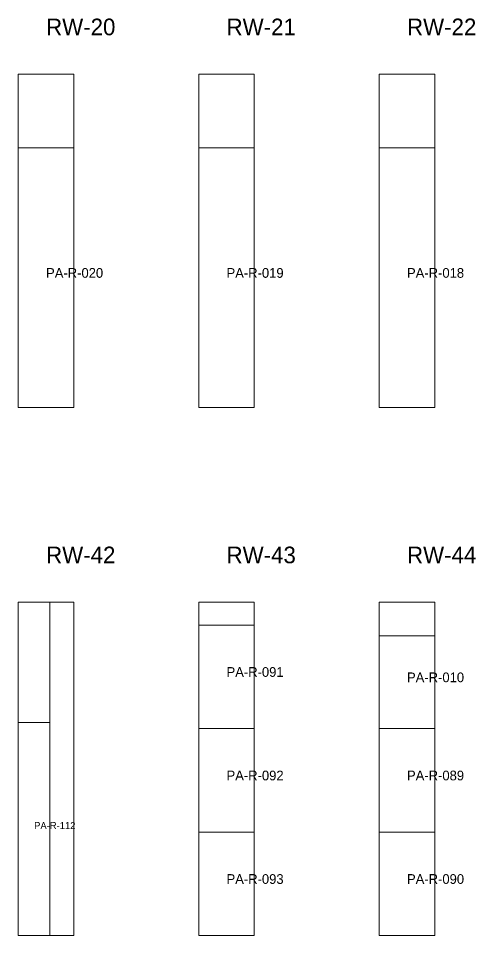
# Model space of a CAD drawing. Header units: metres. Extents: x 272.5 to 301.9, y -91.2 to -56.4.
# Drawn here: x 284.803 to 286.451, y -89.344 to -86.043 of the extents above; entities that cross this region are included whole.
import ezdxf

# ---------------------------------------------------------------- set-up
doc = ezdxf.new("R2010")
doc.units = ezdxf.units.M
for name, color, linetype, lineweight, plot in [('CORTE-DESPERDICIO', 1, 'Continuous', 0, False), ('CORTE-RECORTE', 3, 'Continuous', 0, False), ('CORTE-SOBRANTE', 2, 'Continuous', 0, False), ('CORTE-TEXTO', 5, 'Continuous', 0, False), ('CORTE-TILE', 7, 'Continuous', 0, False)]:
    doc.layers.add(name, color=color, linetype=linetype, lineweight=lineweight, plot=plot)

msp = doc.modelspace()

# ---------------------------------------------------------------- linework, layer by layer
at = {"layer": 'CORTE-DESPERDICIO'}
for points in [[(284.9175, -89.3443), (285.0035, -89.3443), (285.0035, -88.1443), (284.9175, -88.1443)], [(285.4535, -88.2268), (285.6535, -88.2268), (285.6535, -88.1443), (285.4535, -88.1443)]]:
    msp.add_lwpolyline(points, close=True, dxfattribs=at)
at = {"layer": 'CORTE-RECORTE'}
for points in [[(284.8035, -87.4443), (285.0035, -87.4443), (285.0035, -86.5098), (284.8035, -86.5098)], [(285.4535, -87.4443), (285.6535, -87.4443), (285.6535, -86.5098), (285.4535, -86.5098)], [(286.1035, -87.4443), (286.3035, -87.4443), (286.3035, -86.5098), (286.1035, -86.5098)], [(285.4535, -88.5993), (285.6535, -88.5993), (285.6535, -88.2268), (285.4535, -88.2268)], [(286.1035, -88.5993), (286.3035, -88.5993), (286.3035, -88.2653), (286.1035, -88.2653)], [(284.8035, -89.3443), (284.9175, -89.3443), (284.9175, -88.5773), (284.8035, -88.5773)], [(285.4535, -88.9718), (285.6535, -88.9718), (285.6535, -88.5993), (285.4535, -88.5993)], [(286.1035, -88.9718), (286.3035, -88.9718), (286.3035, -88.5993), (286.1035, -88.5993)], [(285.4535, -89.3443), (285.6535, -89.3443), (285.6535, -88.9718), (285.4535, -88.9718)], [(286.1035, -89.3443), (286.3035, -89.3443), (286.3035, -88.9718), (286.1035, -88.9718)]]:
    msp.add_lwpolyline(points, close=True, dxfattribs=at)
at = {"layer": 'CORTE-SOBRANTE'}
for points in [[(284.8035, -86.5098), (285.0035, -86.5098), (285.0035, -86.2443), (284.8035, -86.2443)], [(285.4535, -86.5098), (285.6535, -86.5098), (285.6535, -86.2443), (285.4535, -86.2443)], [(286.1035, -86.5098), (286.3035, -86.5098), (286.3035, -86.2443), (286.1035, -86.2443)], [(284.8035, -88.5773), (284.9175, -88.5773), (284.9175, -88.1443), (284.8035, -88.1443)], [(286.1035, -88.2653), (286.3035, -88.2653), (286.3035, -88.1443), (286.1035, -88.1443)]]:
    msp.add_lwpolyline(points, close=True, dxfattribs=at)
at = {"layer": 'CORTE-TILE'}
for points in [[(284.8035, -87.4443), (285.0035, -87.4443), (285.0035, -86.2443), (284.8035, -86.2443)], [(285.4535, -87.4443), (285.6535, -87.4443), (285.6535, -86.2443), (285.4535, -86.2443)], [(286.1035, -87.4443), (286.3035, -87.4443), (286.3035, -86.2443), (286.1035, -86.2443)], [(284.8035, -89.3443), (285.0035, -89.3443), (285.0035, -88.1443), (284.8035, -88.1443)], [(285.4535, -89.3443), (285.6535, -89.3443), (285.6535, -88.1443), (285.4535, -88.1443)], [(286.1035, -89.3443), (286.3035, -89.3443), (286.3035, -88.1443), (286.1035, -88.1443)]]:
    msp.add_lwpolyline(points, close=True, dxfattribs=at)

# ---------------------------------------------------------------- texts
at = {"layer": 'CORTE-TEXTO'}
for s, height, p in [('RW-20', 0.06, (284.9035, -86.1043)), ('RW-21', 0.06, (285.5535, -86.1043)), ('RW-22', 0.06, (286.2035, -86.1043)), ('PA-R-020', 0.035, (284.9035, -86.977)), ('PA-R-019', 0.035, (285.5535, -86.977)), ('PA-R-018', 0.035, (286.2035, -86.977)), ('RW-42', 0.06, (284.9035, -88.0043)), ('RW-43', 0.06, (285.5535, -88.0043)), ('RW-44', 0.06, (286.2035, -88.0043)), ('PA-R-091', 0.035, (285.5535, -88.413)), ('PA-R-010', 0.035, (286.2035, -88.4323)), ('PA-R-092', 0.035, (285.5535, -88.7855)), ('PA-R-089', 0.035, (286.2035, -88.7855)), ('PA-R-112', 0.02533, (284.8605, -88.9608)), ('PA-R-093', 0.035, (285.5535, -89.158)), ('PA-R-090', 0.035, (286.2035, -89.158))]:
    msp.add_text(s, height=height, dxfattribs=at).set_placement(p)

doc.saveas('drawing.dxf')
